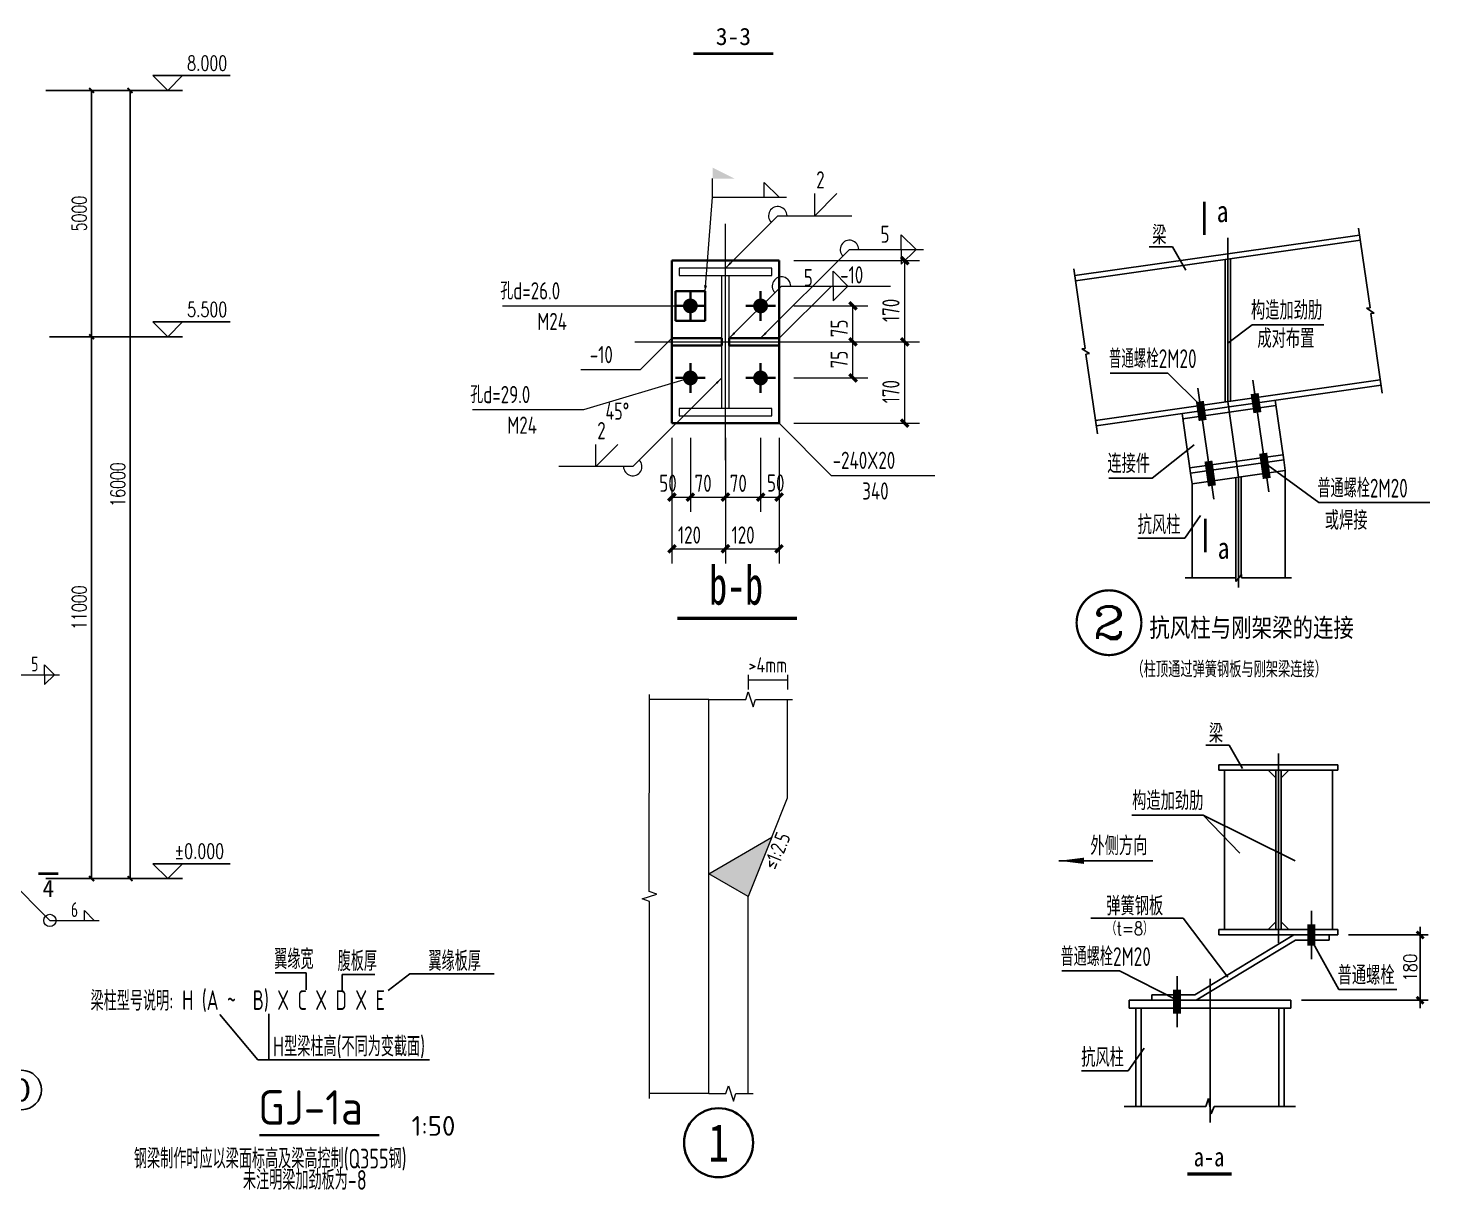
# Model space of a CAD drawing. Header units: millimetres. Extents: x 4533265 to 4958735, y 18976699 to 19555898.
# Drawn here: x 4616236 to 4644685, y 19006780 to 19030369 of the extents above; entities that cross this region are included whole.
import ezdxf
from ezdxf.enums import TextEntityAlignment as Align

# ---------------------------------------------------------------- set-up
doc = ezdxf.new("R2010")
doc.units = ezdxf.units.MM
doc.header["$LTSCALE"] = 1000
doc.header["$MEASUREMENT"] = 0
doc.linetypes.add('ACAD_ISO02W100', pattern=[15, 12, -3])
doc.linetypes.add('ACAD_ISO04W100', pattern=[30.5, 24, -3, 0.5, -3])
doc.layers.get('Defpoints').update_dxf_attribs({"color": 1})
for name, color, linetype, lineweight in [('10', 7, 'Continuous', 35), ('1000', 2, 'Continuous', 35), ('墙线__粗线', 7, 'Continuous', 18), ('尺寸标注', 9, 'Continuous', 18), ('层10', 7, 'Continuous', 35), ('柱子', 3, 'Continuous', 35), ('焊缝标注', 9, 'Continuous', 18), ('编号标注', 9, 'Continuous', 18), ('螺栓孔标注', 9, 'Continuous', 18), ('钢板标注', 9, 'Continuous', 18)]:
    doc.layers.add(name, color=color, linetype=linetype, lineweight=lineweight)
for name, color, linetype in [('AXIS', 145, 'Continuous'), ('AXIS_TEXT', 7, 'Continuous'), ('DIM_ELEV', 3, 'Continuous'), ('PUB_DIM', 161, 'Continuous'), ('PUB_TEXT', 7, 'Continuous'), ('TDB_中实线', 7, 'Continuous'), ('TDB_中心线', 1, 'ACAD_ISO04W100'), ('TDB_文字', 7, 'Continuous'), ('TDB_细实线', 3, 'Continuous'), ('TDB_虚线', 2, 'ACAD_ISO02W100'), ('THICK', 6, 'Continuous')]:
    doc.layers.add(name, color=color, linetype=linetype)
doc.styles.add('-宋体', font='', dxfattribs={"width": 0.8})
doc.styles.add('_TCH_AXIS', font='COMPLEX', dxfattribs={"bigfont": 'GBCBIG'})
doc.styles.add('_TCH_DIM', font='SIMPLEX', dxfattribs={"bigfont": 'GBCBIG'})
doc.styles.add('_TCH_DIM_T3', font='SIMPLEX', dxfattribs={"width": 0.705882, "bigfont": 'GBCBIG'})
doc.styles.add('COMP', font='COMPLEX.shx', dxfattribs={"bigfont": 'hztxt'})
doc.styles.add('COMPLEX', font='COMPLEX')
doc.styles.add('FromPkpm', font='Pkpmeng', dxfattribs={"width": 0.7, "bigfont": 'hztxt'})
doc.styles.add('HZTXT', font='tssdeng.shx', dxfattribs={"width": 0.7, "bigfont": 'hztxt.shx'})
doc.styles.add('TDB-HZDX', font='simplex.shx', dxfattribs={"width": 0.8, "bigfont": 'hzdx.shx'})
doc.styles.add('TDB-仿宋', font='', dxfattribs={"width": 0.8})
doc.styles.add('TDB_文字', font='gbxwxt.shx', dxfattribs={"width": 0.8, "bigfont": 'hzdx.shx'})
doc.styles.add('TSSD_Dimension', font='Tssdeng.shx', dxfattribs={"width": 0.7, "bigfont": 'hztxt.shx'})
doc.styles.add('TSSD_REIN', font='tssdeng.shx', dxfattribs={"width": 0.7, "bigfont": 'tssdchn.shx'})
doc.styles.add('图框', font='')
doc.styles.add('黑体', font='simhei.ttf', dxfattribs={"width": 0.8})
doc.styles.get('-宋体').set_extended_font_data('SimSun')
doc.styles.get('TDB-仿宋').set_extended_font_data('FangSong_GB2312')
doc.styles.get('图框').set_extended_font_data('SimSun')
doc.dimstyles.new('_TCH_ARCH&&100', dxfattribs={"dimtxt": 297.5, "dimasz": 100, "dimexe": 250, "dimexo": 300, "dimgap": 100, "dimtad": 1, "dimdec": 0, "dimzin": 0, "dimdsep": 46, "dimtxsty": '_TCH_DIM_T3', "dimblk": 'ARCHTICK', "dimcen": 0.09, "dimclrt": 7, "dimazin": 2, "dimtfac": 1, "dimtdec": 0, "dimtix": 1, "dimtmove": 2, "dimatfit": 3, "dimfxl": 0, "dimtolj": 1, "dimtzin": 0, "dimarcsym": 0})
doc.dimstyles.new('TDB_标准', dxfattribs={"dimtxt": 250, "dimasz": 130, "dimexe": 150, "dimexo": 200, "dimgap": 60, "dimtad": 1, "dimdec": 0, "dimzin": 0, "dimdsep": 46, "dimtxsty": 'TDB-HZDX', "dimblk1": 'ARCHTICK', "dimblk2": 'ARCHTICK', "dimsah": 1, "dimcen": 0.1, "dimdle": 150, "dimclrd": 3, "dimclre": 3, "dimclrt": 7, "dimadec": 0, "dimazin": 0, "dimtfac": 0.828571, "dimtdec": 0, "dimtofl": 0, "dimtmove": 0, "dimatfit": 3, "dimldrblk": 'ARCHTICK', "dimfxl": 0, "dimtolj": 1, "dimtzin": 5, "dimarcsym": 0})

# ---------------------------------------------------------------- blocks, each defined once
blk = doc.blocks.new('_ArchTick')
at = {"color": 0, "linetype": 'ByBlock', "const_width": 0.4}
blk.add_lwpolyline([(-0.5, -0.5), (0.5, 0.5)], dxfattribs=at)
blk = doc.blocks.new('*D7')
at = {"layer": 'Defpoints', "color": 0}
for p in [(-423824, 189344), (-422289, 189344), (-424702, 188125)]:
    blk.add_point(p, dxfattribs=at)
at = {"layer": 'TDB_细实线', "color": 3, "lineweight": -2}
for p, q in [((-423624, 189344), (-422139, 189344)), ((-422289, 187975), (-422289, 189494)), ((-424502, 188125), (-422139, 188125))]:
    blk.add_line(p, q, dxfattribs=at)
at = {"layer": 'TDB_细实线', "color": 3, "lineweight": -2, "xscale": 130, "yscale": 130, "zscale": 130}
for p, rotation in [((-422289, 189344), 90), ((-422289, 188125), 270)]:
    blk.add_blockref('_ArchTick', p, dxfattribs=dict(at, rotation=rotation))
at = {"layer": 'TDB_细实线', "color": 7, "insert": (-422474, 188734), "char_height": 250, "attachment_point": 5, "rotation": 90, "style": 'TDB-HZDX'}
blk.add_mtext('\\A1;180', dxfattribs=at)
blk = doc.blocks.new('_INDEX1')
at = {"const_width": 0.035}
blk.add_lwpolyline([(-0.5, 0, 1), (0.5, 0, 1)], format="xyb", close=True, dxfattribs=at)
at = {"style": 'COMP', "width": 2.333333}
blk.add_attdef('1', text='', height=0.5, dxfattribs=at).set_placement((-0.25, -0.25), (0.25, -0.25), align=Align.FIT)
blk = doc.blocks.new('*D798')
at = {"layer": 'Defpoints', "color": 0}
for p in [(4616374, 19029102), (4617526, 19029102), (4616374, 19024102)]:
    blk.add_point(p, dxfattribs=at)
at = {"layer": 'PUB_DIM', "color": 0, "lineweight": -2}
for p, q in [((4616674, 19029102), (4617776, 19029102)), ((4617526, 19024102), (4617526, 19029102)), ((4616674, 19024102), (4617776, 19024102))]:
    blk.add_line(p, q, dxfattribs=at)
at = {"layer": 'PUB_DIM', "color": 0, "lineweight": -2, "xscale": 100, "yscale": 100, "zscale": 100}
for p, rotation in [((4617526, 19029102), 90), ((4617526, 19024102), 270)]:
    blk.add_blockref('_ArchTick', p, dxfattribs=dict(at, rotation=rotation))
at = {"layer": 'PUB_DIM', "color": 7, "insert": (4617277, 19026602), "char_height": 297.5, "attachment_point": 5, "rotation": 90, "style": '_TCH_DIM_T3'}
blk.add_mtext('\\A1;5000', dxfattribs=at)
blk = doc.blocks.new('*D799')
at = {"layer": 'Defpoints', "color": 0}
for p in [(4616374, 19024102), (4617526, 19024102), (4616374, 19013102)]:
    blk.add_point(p, dxfattribs=at)
at = {"layer": 'PUB_DIM', "color": 0, "lineweight": -2}
for p, q in [((4616674, 19024102), (4617776, 19024102)), ((4617526, 19013102), (4617526, 19024102)), ((4616674, 19013102), (4617776, 19013102))]:
    blk.add_line(p, q, dxfattribs=at)
at = {"layer": 'PUB_DIM', "color": 0, "lineweight": -2, "xscale": 100, "yscale": 100, "zscale": 100}
for p, rotation in [((4617526, 19024102), 90), ((4617526, 19013102), 270)]:
    blk.add_blockref('_ArchTick', p, dxfattribs=dict(at, rotation=rotation))
at = {"layer": 'PUB_DIM', "color": 7, "insert": (4617277, 19018602), "char_height": 297.5, "attachment_point": 5, "rotation": 90, "style": '_TCH_DIM_T3'}
blk.add_mtext('\\A1;11000', dxfattribs=at)
blk = doc.blocks.new('*D800')
at = {"layer": 'Defpoints', "color": 0}
for p in [(4616300, 19029102), (4618306, 19029102), (4616300, 19013102)]:
    blk.add_point(p, dxfattribs=at)
at = {"layer": 'PUB_DIM', "color": 0, "lineweight": -2}
for p, q in [((4616600, 19029102), (4618556, 19029102)), ((4618306, 19013102), (4618306, 19029102)), ((4616600, 19013102), (4618556, 19013102))]:
    blk.add_line(p, q, dxfattribs=at)
at = {"layer": 'PUB_DIM', "color": 0, "lineweight": -2, "xscale": 100, "yscale": 100, "zscale": 100}
for p, rotation in [((4618306, 19029102), 90), ((4618306, 19013102), 270)]:
    blk.add_blockref('_ArchTick', p, dxfattribs=dict(at, rotation=rotation))
at = {"layer": 'PUB_DIM', "color": 7, "insert": (4618058, 19021102), "char_height": 297.5, "attachment_point": 5, "rotation": 90, "style": '_TCH_DIM_T3'}
blk.add_mtext('\\A1;16000', dxfattribs=at)
blk = doc.blocks.new('_AXISO')
blk.add_circle((0, 0), 0.5)
at = {"layer": 'AXIS_TEXT', "style": 'COMPLEX', "width": 1.041667}
blk.add_attdef('A', text='', height=0.56, dxfattribs=at).set_placement((-0.25, -0.28), (0.25, -0.28), align=Align.FIT)
blk = doc.blocks.new('435434534534')
at = {"layer": 'TDB_中实线'}
for p, q in [((-428737.1, 201659.8), (-423418.4, 202419.1)), ((-428723, 201560.8), (-423404.3, 202320.1)), ((-425928.8, 201959.7), (-425928.8, 199299.1)), ((-425828.8, 201974), (-425828.8, 199313.3)), ((-428350.7, 198953.3), (-423032, 199712.6)), ((-428336.6, 198854.3), (-423017.9, 199613.6)), ((-424836.3, 198216.8), (-424995.4, 199331.3)), ((-426574.7, 197968.6), (-426733.8, 199083.1)), ((-426588.8, 198067.6), (-424850.5, 198315.8)), ((-426574.7, 197968.6), (-424836.3, 198216.8)), ((-424808.1, 198018.8), (-424836.3, 198216.8)), ((-426546.4, 197770.6), (-426574.7, 197968.6)), ((-426546.4, 197770.6), (-424808.1, 198018.8)), ((-424808.1, 196012.4), (-424808.1, 198018.8)), ((-426546.4, 196012.4), (-426546.4, 197770.6)), ((-426044.4, 192521.1), (-423824.1, 192521.1)), ((-426044.4, 192421.1), (-426044.4, 192521.1)), ((-426044.4, 192421.1), (-423824.1, 192421.1)), ((-425944.4, 192421.1), (-425944.4, 189444.2)), ((-424984.3, 192277.2), (-425128.2, 192421.1)), ((-424984.3, 192421.1), (-424984.3, 189444.2)), ((-424884.3, 192421.1), (-424884.3, 189444.2)), ((-424884.3, 192277.2), (-424740.4, 192421.1)), ((-423924.1, 192421.1), (-423924.1, 189444.2)), ((-423824.1, 192421.1), (-423824.1, 192521.1)), ((-424984.3, 189588.1), (-425128.2, 189444.2)), ((-424884.3, 189588.1), (-424740.4, 189444.2)), ((-426498.1, 188224.5), (-424646.1, 189344.2)), ((-426044.4, 189444.2), (-423824.1, 189444.2)), ((-426044.4, 189444.2), (-426044.4, 189344.2)), ((-426044.4, 189344.2), (-423824.1, 189344.2)), ((-423985.1, 189244.2), (-423985.1, 189344.2)), ((-423824.1, 189444.2), (-423824.1, 189344.2)), ((-426470.2, 188124.5), (-424618.2, 189244.2)), ((-424618.2, 189244.2), (-423985.1, 189244.2)), ((-427297.1, 188224.5), (-426498.1, 188224.5)), ((-427297.1, 188224.5), (-427297.1, 188124.5)), ((-427721.5, 188124.5), (-424701.5, 188124.5)), ((-427721.5, 188124.5), (-427721.5, 187974.5)), ((-427721.5, 187974.5), (-424701.5, 187974.5)), ((-427596, 187974.5), (-427596, 186139.1)), ((-427496, 187974.5), (-427496, 186139.1)), ((-424927, 187974.5), (-424927, 186139.1)), ((-424827, 187974.5), (-424827, 186139.1)), ((-424701.5, 188124.5), (-424701.5, 187974.5))]:
    blk.add_line(p, q, dxfattribs=at)
for points, const_width in [([(-426315.3, 203043.6), (-426315.3, 203043.6), (-426315.3, 202418.5)], 50), ([(-426301.5, 197117.7), (-426301.5, 197117.7), (-426301.5, 196492.7)], 50), ([(-426638.3, 184876.9), (-425805.5, 184876.9)], 60)]:
    blk.add_lwpolyline(points, dxfattribs=dict(at, const_width=const_width))
at = {"layer": 'TDB_中心线', "ltscale": 30}
for p, q in [((-425878.8, 202367.4), (-425878.8, 199306.2)), ((-426140.1, 197482.4), (-426436.8, 199560.2)), ((-425116.6, 197622), (-425414.1, 199706.2)), ((-425677.3, 197894.7), (-425878.8, 199306.2)), ((-425677.3, 197894.7), (-425677.3, 195835.7)), ((-424934.3, 192733.1), (-424934.3, 189198.2)), ((-424319.9, 188893.3), (-424319.9, 189796.6)), ((-426825.9, 187622.1), (-426825.9, 188576.9)), ((-426211.5, 188525.1), (-426211.5, 185841.3))]:
    blk.add_line(p, q, dxfattribs=at)
at = {"layer": 'TDB_细实线'}
for p, q in [((-423437, 202549), (-423224.4, 201059.8)), ((-427346.6, 202198.6), (-426911.5, 202198.6)), ((-426911.5, 202198.6), (-426662.8, 201763.6)), ((-428755.7, 201789.6), (-428543.1, 200300.5)), ((-423287.5, 201050.8), (-423224.4, 201059.8)), ((-423287.5, 201050.8), (-423145.9, 200961.9)), ((-423209.1, 200952.9), (-423145.9, 200961.9)), ((-423209.1, 200952.9), (-422996.5, 199463.7)), ((-425878.8, 200395.8), (-425422.2, 200743.2)), ((-425422.2, 200743.2), (-424089.6, 200743.2)), ((-428606.2, 200291.5), (-428543.1, 200300.5)), ((-428606.2, 200291.5), (-428464.6, 200202.6)), ((-428527.8, 200193.6), (-428464.6, 200202.6)), ((-428527.8, 200193.6), (-428315.2, 198704.4)), ((-428075.7, 199840.7), (-426996.6, 199840.7)), ((-426996.6, 199840.7), (-426390.1, 199233.2)), ((-427289.5, 197879.2), (-426508.9, 198501.8)), ((-424181.5, 197422.4), (-425194.2, 198165.7)), ((-428103.8, 197879.2), (-427289.5, 197879.2)), ((-424181.5, 197422.4), (-422105, 197422.4)), ((-426682.7, 196757.3), (-426387.8, 197181.7)), ((-426682.7, 196757.3), (-427556.7, 196757.3)), ((-425731.3, 195948.5), (-425623.3, 196076.2)), ((-425623.3, 196012.4), (-425623.3, 196076.2)), ((-426674.1, 196012.4), (-425731.3, 196012.4)), ((-425731.3, 195948.5), (-425731.3, 196012.4)), ((-425623.3, 196012.4), (-424688.7, 196012.4)), ((-426288.7, 192888.9), (-425853.6, 192888.9)), ((-425853.6, 192888.9), (-425605, 192453.8)), ((-426341.6, 191581.5), (-427674.1, 191581.5)), ((-424621.9, 190730.6), (-426341.6, 191581.5)), ((-425653.2, 190870.4), (-426341.6, 191581.5)), ((-427279.9, 190729.1), (-429032.1, 190729.1)), ((-428437.1, 189655.7), (-426715, 189655.4)), ((-426715, 189655.4), (-425881.8, 188553.1)), ((-423804.1, 188322.4), (-424319.9, 189244.2)), ((-428978.9, 188671.1), (-427899.7, 188671.1)), ((-427899.7, 188671.1), (-426825.9, 188124.5)), ((-423804.1, 188322.4), (-422725, 188322.4)), ((-427737.6, 186806.2), (-427442.7, 187230.6)), ((-427737.6, 186806.2), (-428611.6, 186806.2)), ((-427814.8, 186139.1), (-426287.1, 186139.1)), ((-426287.1, 186139.1), (-426240.3, 186290.4)), ((-426240.3, 186290.4), (-426189.3, 186001.6)), ((-426189.3, 186001.6), (-426133.1, 186138.2)), ((-426133.1, 186138.2), (-424613.7, 186138.2))]:
    blk.add_line(p, q, dxfattribs=at)
at = {"layer": 'TDB_细实线', "const_width": 150}
for points in [[(-425327.7, 199100.8), (-425378.5, 199456.3)], [(-426350.3, 198954.8), (-426401.1, 199310.3)], [(-426175.8, 197732.3), (-426242, 198195.8)], [(-425152.3, 197871.9), (-425219.3, 198341.8)], [(-424319.9, 189145.7), (-424319.9, 189544.2)], [(-426825.9, 187874.5), (-426825.9, 188324.5)]]:
    blk.add_lwpolyline(points, dxfattribs=at)
at = {"layer": 'TDB_细实线'}
blk.add_lwpolyline([(-428564.1, 190729.1, 117, 0, 0), (-429032.1, 190729.1, 0, 0, 0)], format="xyseb", dxfattribs=at)
at = {"layer": 'TDB_虚线', "ltscale": 300}
for p, q in [((-426719.7, 198984.1), (-424981.3, 199232.3)), ((-425727.3, 197887.6), (-425727.3, 195953.3)), ((-425627.3, 197901.9), (-425627.3, 196071.4))]:
    blk.add_line(p, q, dxfattribs=at)
at = {"layer": 'PUB_TEXT'}
ref = blk.add_blockref('_INDEX1', (-428098.2, 195176.8), dxfattribs=dict(at, xscale=1209.600000000093, yscale=1209.599999999977, zscale=1209.6))
ref.add_attrib('1', '2', dxfattribs={"layer": '0', "height": 604.8, "style": 'COMP', "width": 1.5}).set_placement((-428400.6, 194874.4), (-427795.8, 194874.4), align=Align.FIT)
at = {"layer": 'TDB_中实线', "style": 'TDB_文字', "width": 0.8}
blk.add_text('（柱顶通过弹簧钢板与刚架梁连接）', height=300, dxfattribs=at).set_placement((-427677.8, 194155.3))
at = {"layer": 'TDB_文字'}
for s, height, style, width, p in [('a', 400, 'TDB-仿宋', 0.8, (-426086.4, 202660)), ('梁', 350, 'TDB-HZDX', 0.8, (-427290.9, 202243.5)), ('构造加劲肋', 350, 'TDB-HZDX', 0.8, (-425447.1, 200836.5)), ('成对布置', 350, 'TDB-HZDX', 0.8, (-425327.2, 200309.3)), ('普通螺栓2M20', 350, 'TSSD_REIN', 0.7, (-428100.6, 199933.9)), ('连接件', 350, 'TDB-HZDX', 0.8, (-428128.8, 197972.4)), ('普通螺栓2M20', 350, 'TSSD_Dimension', 0.7, (-424206.4, 197515.6)), ('抗风柱', 350, 'TDB-HZDX', 0.8, (-427562.4, 196831.3)), ('或焊接', 350, 'TDB-HZDX', 0.8, (-424068.4, 196913.3)), ('a', 400, 'TDB-仿宋', 0.8, (-426068.4, 196370.9)), ('抗风柱与刚架梁的连接', 350, 'TDB-仿宋', 0.8, (-427345, 194910.1)), ('梁', 350, 'TDB-HZDX', 0.8, (-426233.1, 192933.7)), ('构造加劲肋', 350, 'TDB-HZDX', 0.8, (-427665.9, 191674.7)), ('外侧方向', 350, 'TDB-HZDX', 0.8, (-428446.2, 190833.7)), ('弹簧钢板', 350, 'TDB-HZDX', 0.8, (-428149.4, 189709.4)), ('（t=8）', 250, 'TDB-HZDX', 0.8, (-428149.4, 189339.1)), ('普通螺栓2M20', 350, 'TSSD_Dimension', 0.7, (-429003.8, 188764.3)), ('普通螺栓', 350, 'TDB-HZDX', 0.8, (-423829, 188415.7)), ('抗风柱', 350, 'TDB-HZDX', 0.8, (-428617.3, 186880.2)), ('a-a', 350, 'TDB-仿宋', 0.8, (-426515.8, 185022.5))]:
    blk.add_text(s, height=height, dxfattribs=dict(at, style=style, width=width)).set_placement(p)
at = {"layer": 'TDB_细实线'}
dim = blk.add_linear_dim(base=(-422289.1, 189344.2), p1=(-424701.5, 188124.5), p2=(-423824.1, 189344.2), angle=90, text='180', dimstyle='TDB_标准', dxfattribs=at)
dim.commit()
dim.dimension.update_dxf_attribs({"geometry": '*D7', "text_midpoint": (-422474.1, 188734.4)})

msp = doc.modelspace()

# ---------------------------------------------------------------- hatches: boundary and pattern name
at = {"layer": '墙线__粗线'}
msp.add_hatch(color=9, dxfattribs=at).paths.add_polyline_path([(4630849.2, 19012738.8), (4630049.2, 19013200.7), (4631329.7, 19013940)])

# ---------------------------------------------------------------- linework, layer by layer
at = {"layer": '10'}
for p, q in [((4629676.7, 19024427.7), (4629676.7, 19025027.7)), ((4631101.7, 19024427.7), (4631101.7, 19025027.7)), ((4629376.7, 19024727.7), (4629976.7, 19024727.7)), ((4630801.7, 19024727.7), (4631401.7, 19024727.7)), ((4629676.7, 19022965.2), (4629676.7, 19023565.2)), ((4631101.7, 19022965.2), (4631101.7, 19023565.2)), ((4629376.7, 19023265.2), (4629976.7, 19023265.2)), ((4630801.7, 19023265.2), (4631401.7, 19023265.2))]:
    msp.add_line(p, q, dxfattribs=at)
at = {"layer": '10', "lineweight": 35, "ltscale": 100, "const_width": 50}
for points in [[(4629740.3, 19029848.6), (4631360.3, 19029848.6)], [(4616848.3, 19013202.4), (4616448.3, 19013202.4)]]:
    msp.add_lwpolyline(points, dxfattribs=at)
at = {"layer": '10', "const_width": 150}
for points in [[(4629751.7, 19024727.7, 1), (4629601.7, 19024727.7, 1), (4629751.7, 19024727.7, 1)], [(4631176.7, 19024727.7, 1), (4631026.7, 19024727.7, 1), (4631176.7, 19024727.7, 1)], [(4629751.7, 19023265.2, 1), (4629601.7, 19023265.2, 1), (4629751.7, 19023265.2, 1)], [(4631176.7, 19023265.2, 1), (4631026.7, 19023265.2, 1), (4631176.7, 19023265.2, 1)]]:
    msp.add_lwpolyline(points, format="xyb", close=True, dxfattribs=at)
at = {"layer": '10', "const_width": 67.5}
msp.add_lwpolyline([(4629410, 19018386.9), (4631840, 19018386.9)], dxfattribs=at)
at = {"layer": '1000'}
for p, q in [((4631476.7, 19025646.5), (4629301.7, 19025646.5)), ((4629301.7, 19025646.5), (4629301.7, 19022346.5)), ((4631476.7, 19022346.5), (4631476.7, 19025646.5)), ((4629976.7, 19025027.7), (4629376.7, 19025027.7)), ((4629376.7, 19025027.7), (4629376.7, 19024427.7)), ((4629976.7, 19024427.7), (4629976.7, 19025027.7)), ((4629376.7, 19024427.7), (4629976.7, 19024427.7)), ((4630314.2, 19024071.5), (4629301.7, 19024071.5)), ((4629301.7, 19024071.5), (4629301.7, 19023921.5)), ((4629301.7, 19023921.5), (4630314.2, 19023921.5)), ((4630314.2, 19023921.5), (4630314.2, 19024071.5)), ((4631476.7, 19024071.5), (4630464.2, 19024071.5)), ((4630464.2, 19024071.5), (4630464.2, 19023921.5)), ((4630464.2, 19023921.5), (4631476.7, 19023921.5)), ((4631476.7, 19023921.5), (4631476.7, 19024071.5)), ((4629301.7, 19022346.5), (4631476.7, 19022346.5))]:
    msp.add_line(p, q, dxfattribs=at)
at = {"layer": 'DIM_ELEV'}
for p, q in [((4619071.1, 19029102.4), (4618771.1, 19029402.4)), ((4618771.1, 19029402.4), (4620336.1, 19029402.4)), ((4619071.1, 19029102.4), (4619371.1, 19029402.4)), ((4617025.7, 19029102.4), (4619371.1, 19029102.4)), ((4619071.1, 19024102.4), (4618771.1, 19024402.4)), ((4618771.1, 19024402.4), (4620336.1, 19024402.4)), ((4619071.1, 19024102.4), (4619371.1, 19024402.4)), ((4617025.7, 19024102.4), (4619371.1, 19024102.4)), ((4619071.1, 19013102.4), (4618771.1, 19013402.4)), ((4618771.1, 19013402.4), (4620336.1, 19013402.4)), ((4619071.1, 19013102.4), (4619371.1, 19013402.4)), ((4617025.7, 19013102.4), (4619371.1, 19013102.4))]:
    msp.add_line(p, q, dxfattribs=at)
at = {"layer": 'THICK'}
for p, q in [((4621880.9, 19011191.2), (4621250.9, 19011191.2)), ((4621880.9, 19010841.2), (4621880.9, 19011191.2)), ((4622607.8, 19011156.2), (4623272.8, 19011156.2)), ((4622607.8, 19010806.2), (4622607.8, 19011156.2)), ((4623542.1, 19010830.4), (4623985.4, 19011165.4)), ((4623985.4, 19011165.4), (4625696.4, 19011165.4)), ((4620125.9, 19010341.2), (4620897.9, 19009423.2)), ((4621122.9, 19010353.2), (4621122.9, 19009423.2)), ((4620897.9, 19009423.2), (4624381.9, 19009423.2))]:
    msp.add_line(p, q, dxfattribs=at)
at = {"layer": '墙线__粗线', "color": 6}
for p, q in [((4630849.2, 19017238.8), (4630849.2, 19016938.8)), ((4630849.2, 19017138.8), (4631649.2, 19017138.8)), ((4631649.2, 19017238.8), (4631649.2, 19016938.8))]:
    msp.add_line(p, q, dxfattribs=at)
at = {"layer": '墙线__粗线', "color": 9}
for p, q in [((4628842.8, 19012838.8), (4628849.2, 19016838.8)), ((4630799.2, 19016738.8), (4630849.2, 19016892.7)), ((4630849.2, 19016892.7), (4630948.9, 19016586.2)), ((4630049.2, 19016738.8), (4628849.2, 19016738.8)), ((4630049.2, 19016738.8), (4630799.2, 19016738.8)), ((4630948.9, 19016586.2), (4630999.2, 19016740)), ((4630999.2, 19016740), (4631749.2, 19016738.8)), ((4628996.6, 19012788.6), (4628842.8, 19012838.8)), ((4628695.3, 19012688.8), (4628996.6, 19012788.6)), ((4628849.2, 19012638.8), (4628695.3, 19012688.8)), ((4628849.2, 19008638.8), (4628849.2, 19012638.8)), ((4630399.2, 19008738.8), (4630449.2, 19008892.7)), ((4630449.2, 19008892.7), (4630548.9, 19008585.6)), ((4630049.2, 19008738.8), (4628849.2, 19008738.8)), ((4630049.2, 19008738.8), (4630399.2, 19008738.8)), ((4630548.9, 19008585.6), (4630599.2, 19008739.4)), ((4630599.2, 19008739.4), (4630949.2, 19008738.8))]:
    msp.add_line(p, q, dxfattribs=at)
at = {"layer": '墙线__粗线', "color": 2}
for p, q in [((4630049.2, 19013200.7), (4630049.2, 19016738.8)), ((4631649.2, 19014738.8), (4631649.2, 19016738.8)), ((4631329.7, 19013940), (4631649.2, 19014738.8))]:
    msp.add_line(p, q, dxfattribs=at)
at = {"layer": '墙线__粗线', "color": 3}
for p, q in [((4630049.2, 19008738.8), (4630049.2, 19013200.7)), ((4630849.2, 19008738.8), (4630849.2, 19012738.8))]:
    msp.add_line(p, q, dxfattribs=at)
at = {"layer": '墙线__粗线', "color": 9, "linetype": 'Continuous'}
msp.add_lwpolyline([(4630849.2, 19012738.8), (4630049.2, 19013200.7), (4631329.7, 19013940)], close=True, dxfattribs=at)
at = {"layer": '尺寸标注', "color": 0}
for p, q in [((4631776.7, 19025646.5), (4634326.7, 19025646.5)), ((4634026.7, 19023996.5), (4634026.7, 19025646.5)), ((4631776.7, 19024727.7), (4633276.7, 19024727.7)), ((4632976.7, 19023996.5), (4632976.7, 19024727.7)), ((4631776.7, 19023996.5), (4633276.7, 19023996.5)), ((4631776.7, 19023996.5), (4633276.7, 19023996.5)), ((4631776.7, 19023996.5), (4634326.7, 19023996.5)), ((4631776.7, 19023996.5), (4634326.7, 19023996.5)), ((4632976.7, 19023265.2), (4632976.7, 19023996.5)), ((4634026.7, 19022346.5), (4634026.7, 19023996.5)), ((4631776.7, 19023265.2), (4633276.7, 19023265.2)), ((4631776.7, 19022346.5), (4634326.7, 19022346.5)), ((4629301.7, 19022046.5), (4629301.7, 19020546.5)), ((4629301.7, 19022046.5), (4629301.7, 19019496.5)), ((4629676.7, 19022046.5), (4629676.7, 19020546.5)), ((4629676.7, 19022046.5), (4629676.7, 19020546.5)), ((4630389.2, 19022046.5), (4630389.2, 19020546.5)), ((4630389.2, 19022046.5), (4630389.2, 19020546.5)), ((4630389.2, 19022046.5), (4630389.2, 19019496.5)), ((4630389.2, 19022046.5), (4630389.2, 19019496.5)), ((4631101.7, 19022046.5), (4631101.7, 19020546.5)), ((4631101.7, 19022046.5), (4631101.7, 19020546.5)), ((4631476.7, 19022046.5), (4631476.7, 19020546.5)), ((4631476.7, 19022046.5), (4631476.7, 19019496.5)), ((4629301.7, 19020846.5), (4629676.7, 19020846.5)), ((4629676.7, 19020846.5), (4630389.2, 19020846.5)), ((4630389.2, 19020846.5), (4631101.7, 19020846.5)), ((4631101.7, 19020846.5), (4631476.7, 19020846.5)), ((4629301.7, 19019796.5), (4630389.2, 19019796.5)), ((4630389.2, 19019796.5), (4631476.7, 19019796.5))]:
    msp.add_line(p, q, dxfattribs=at)
at = {"layer": '尺寸标注', "color": 3}
for p, q in [((4631326.7, 19025496.5), (4629451.7, 19025496.5)), ((4629451.7, 19025496.5), (4629451.7, 19025346.5)), ((4629451.7, 19025346.5), (4631326.7, 19025346.5)), ((4630314.2, 19022646.5), (4630314.2, 19025346.5)), ((4630464.2, 19022646.5), (4630464.2, 19025346.5)), ((4631326.7, 19025346.5), (4631326.7, 19025496.5)), ((4631326.7, 19022646.5), (4629451.7, 19022646.5)), ((4629451.7, 19022646.5), (4629451.7, 19022496.5)), ((4629451.7, 19022496.5), (4631326.7, 19022496.5)), ((4631326.7, 19022496.5), (4631326.7, 19022646.5))]:
    msp.add_line(p, q, dxfattribs=at)
at = {"layer": '尺寸标注', "color": 0, "const_width": 67.5}
for points in [[(4633951.7, 19025721.5), (4634101.7, 19025571.5)], [(4632901.7, 19024802.7), (4633051.7, 19024652.7)], [(4632901.7, 19024071.5), (4633051.7, 19023921.5)], [(4632901.7, 19024071.5), (4633051.7, 19023921.5)], [(4633951.7, 19024071.5), (4634101.7, 19023921.5)], [(4633951.7, 19024071.5), (4634101.7, 19023921.5)], [(4632901.7, 19023340.2), (4633051.7, 19023190.2)], [(4633951.7, 19022421.5), (4634101.7, 19022271.5)], [(4629226.7, 19020771.5), (4629376.7, 19020921.5)], [(4629601.7, 19020771.5), (4629751.7, 19020921.5)], [(4629601.7, 19020771.5), (4629751.7, 19020921.5)], [(4630314.2, 19020771.5), (4630464.2, 19020921.5)], [(4630314.2, 19020771.5), (4630464.2, 19020921.5)], [(4631026.7, 19020771.5), (4631176.7, 19020921.5)], [(4631026.7, 19020771.5), (4631176.7, 19020921.5)], [(4631401.7, 19020771.5), (4631551.7, 19020921.5)], [(4629226.7, 19019721.5), (4629376.7, 19019871.5)], [(4630314.2, 19019721.5), (4630464.2, 19019871.5)], [(4630314.2, 19019721.5), (4630464.2, 19019871.5)], [(4631401.7, 19019721.5), (4631551.7, 19019871.5)]]:
    msp.add_lwpolyline(points, dxfattribs=at)
at = {"layer": '层10'}
msp.add_circle((4630249.2, 19007738.8, 1200), 700, dxfattribs=at)
at = {"layer": '柱子', "color": 7, "const_width": 45, "elevation": 200}
msp.add_lwpolyline([(4620929.3, 19007895), (4623363.2, 19007895)], dxfattribs=at)
at = {"layer": '焊缝标注', "color": 0}
for p, q in [((4630126.2, 19026936.2), (4630126.2, 19027311.2)), ((4631176.2, 19027236.2), (4631476.2, 19026936.2)), ((4631176.2, 19026936.2), (4631176.2, 19027236.2)), ((4629976.7, 19025027.7), (4630126.2, 19026936.2)), ((4630126.2, 19026936.2), (4631626.2, 19026936.2)), ((4632200.3, 19026556.7), (4632200.3, 19027006.7)), ((4632200.3, 19026556.7), (4632650.3, 19027006.7)), ((4630389.2, 19025496.5), (4631450.3, 19026556.7)), ((4631450.3, 19026556.7), (4632950.3, 19026556.7)), ((4633955.5, 19026173.9), (4634255.5, 19025873.9)), ((4633955.5, 19025873.9), (4633955.5, 19026173.9)), ((4631101.7, 19024071.5), (4632905.5, 19025873.9)), ((4632905.5, 19025873.9), (4634405.5, 19025873.9)), ((4633955.5, 19025573.9), (4634255.5, 19025873.9)), ((4633955.5, 19025873.9), (4633955.5, 19025573.9)), ((4632575.3, 19025431.7), (4632875.3, 19025131.7)), ((4632575.3, 19025131.7), (4632575.3, 19025431.7)), ((4630464.2, 19024071.5), (4631525.3, 19025131.7)), ((4631525.3, 19025131.7), (4633025.3, 19025131.7)), ((4632575.3, 19024831.7), (4632875.3, 19025131.7)), ((4632575.3, 19025131.7), (4632575.3, 19024831.7)), ((4630314.2, 19023265.2), (4628507.5, 19021465.7)), ((4627757.5, 19021465.7), (4627757.5, 19021915.7)), ((4627757.5, 19021465.7), (4628207.5, 19021915.7)), ((4628507.5, 19021465.7), (4627007.5, 19021465.7))]:
    msp.add_line(p, q, dxfattribs=at)
at = {"layer": '焊缝标注', "lineweight": 18, "ltscale": 100}
for p, q in [((4616573.8, 19017439), (4616773.8, 19017239)), ((4616573.8, 19017239), (4616573.8, 19017439)), ((4615873.8, 19017239), (4616873.8, 19017239)), ((4616573.8, 19017039), (4616773.8, 19017239)), ((4616573.8, 19017239), (4616573.8, 19017039)), ((4615833.3, 19013102.4), (4616679.5, 19012251.6)), ((4616679.5, 19012251.6), (4617679.5, 19012251.6)), ((4617379.5, 19012451.6), (4617579.5, 19012251.6)), ((4617379.5, 19012251.6), (4617379.5, 19012451.6))]:
    msp.add_line(p, q, dxfattribs=at)
msp.add_circle((4616679.5, 19012251.6), 125, dxfattribs=at)
at = {"layer": '焊缝标注', "color": 0}
for centre, start, end in [((4631450.3, 19026556.7), 0, 224.97719), ((4632905.5, 19025873.9), 0, 224.97719), ((4631525.3, 19025131.7), 0, 224.97719), ((4628507.5, 19021465.7), 180, 44.88595)]:
    msp.add_arc(centre, 187.5, start, end, dxfattribs=at)
for points in [[(4630126.2, 19027311.2), (4630576.2, 19027311.2), (4630126.2, 19027536.2)], [(4630389.2, 19025496.5), (4630511.2, 19025586.6), (4630479.4, 19025618.4)], [(4629976.7, 19025027.7), (4630017.4, 19025141.5), (4629953.6, 19025144.5)], [(4630464.2, 19024071.5), (4630586.2, 19024161.6), (4630554.4, 19024193.4)], [(4631101.7, 19024071.5), (4631223.7, 19024161.6), (4631191.9, 19024193.4)], [(4630314.2, 19023265.2), (4630192, 19023175.3), (4630223.8, 19023143.4)]]:
    msp.add_solid(points, dxfattribs=at)
at = {"layer": '编号标注', "color": 0}
for p, q in [((4630389.2, 19021596.5), (4630389.2, 19026396.5)), ((4628551.7, 19023996.5), (4632226.7, 19023996.5))]:
    msp.add_line(p, q, dxfattribs=at)
at = {"layer": '螺栓孔标注', "color": 0}
for p, q in [((4629676.7, 19024720.2), (4625864.5, 19024724.5)), ((4629676.7, 19023265.2), (4627505.3, 19022618.4)), ((4627505.3, 19022618.4), (4625255.3, 19022618.4))]:
    msp.add_line(p, q, dxfattribs=at)
at = {"layer": '螺栓孔标注', "color": 0, "const_width": 15}
for points in [[(4629684.2, 19024727.7, 1), (4629669.2, 19024727.7, 1), (4629684.2, 19024727.7, 1)], [(4629684.2, 19023265.2, 1), (4629669.2, 19023265.2, 1), (4629684.2, 19023265.2, 1)]]:
    msp.add_lwpolyline(points, format="xyb", close=True, dxfattribs=at)
at = {"layer": '钢板标注', "color": 0}
for p, q in [((4631476.7, 19024071.5), (4632537.8, 19025131.7)), ((4632537.8, 19025131.7), (4633737.8, 19025131.7)), ((4629301.7, 19024071.5), (4628656.1, 19023428.5)), ((4629309.2, 19024071.5), (4629309.2, 19024071.5)), ((4631484.2, 19024071.5), (4631484.2, 19024071.5)), ((4628656.1, 19023428.5), (4627456.1, 19023428.5)), ((4631476.7, 19022346.5), (4632534.4, 19021282.9)), ((4631484.2, 19022346.5), (4631484.2, 19022346.5)), ((4632534.4, 19021282.9), (4634634.4, 19021282.9))]:
    msp.add_line(p, q, dxfattribs=at)
for centre, start, end in [((4629301.7, 19024071.5), 0, 180), ((4629301.7, 19024071.5), 180, 0), ((4631476.7, 19024071.5), 0, 180), ((4631476.7, 19024071.5), 180, 0), ((4631476.7, 19022346.5), 0, 180), ((4631476.7, 19022346.5), 180, 0)]:
    msp.add_arc(centre, 7.5, start, end, dxfattribs=at)

# ---------------------------------------------------------------- block references
at = {"xscale": 1.086750000715256, "yscale": 1.086750000715256, "zscale": 1.086749999999995}
msp.add_blockref('435434534534', (5103407.6, 18806188.2), dxfattribs=at)
at = {"layer": 'AXIS'}
ref = msp.add_blockref('_AXISO', (4616108.3, 19008810.1), dxfattribs=dict(at, xscale=800, yscale=800, zscale=800))
ref.add_attrib('A', 'D', dxfattribs={"layer": 'AXIS_TEXT', "height": 435.3, "style": '_TCH_AXIS'}).set_placement((4615932.1, 19008592.5), (4616284.5, 19008592.5), align=Align.FIT)

# ---------------------------------------------------------------- texts
at = {"layer": '10', "lineweight": 25, "style": '图框'}
for s, p in [('3-3', (4630550.3, 19030198.6)), ('4', (4616648.3, 19012902.4))]:
    msp.add_text(s, height=350, dxfattribs=at).set_placement(p, align=Align.MIDDLE_CENTER)
at = {"layer": 'PUB_TEXT', "style": '_TCH_DIM', "width": 0.705882}
for s, p in [('8.000', (4619466.1, 19029507.4)), ('5.500', (4619466.1, 19024507.4)), ('%%P0.000', (4619206.1, 19013507.4))]:
    msp.add_text(s, height=297.5, dxfattribs=at).set_placement(p)
at = {"layer": 'PUB_TEXT', "style": '-宋体', "width": 0.650894}
msp.add_text('b-b', height=787.5, dxfattribs=at).set_placement((4630058, 19018665.1), (4631151.5, 19018665.1), align=Align.FIT)
at = {"layer": 'THICK', "style": 'TSSD_REIN', "width": 0.7}
for s, p in [('翼缘宽', (4621232.9, 19011265.2)), ('腹板厚', (4622519.3, 19011226.2)), ('翼缘板厚', (4624362, 19011228.1)), ('梁柱型号说明:', (4617504.6, 19010420.7)), ('H (A ~  B) X C X D X E', (4619361.9, 19010435.2)), ('H型梁柱高(不同为变截面)', (4621202.9, 19009493.2)), ('钢梁制作时应以梁面标高及梁高控制(Q355钢)', (4618386.1, 19007216.7, -600)), ('未注明梁加劲板为-8', (4620597.5, 19006783.6))]:
    msp.add_text(s, height=400, dxfattribs=at).set_placement(p)
at = {"layer": '墙线__粗线', "color": 6, "style": 'HZTXT', "width": 0.8}
msp.add_text('>4mm', height=310, dxfattribs=at).set_placement((4631249.2, 19017438.8, 1200), align=Align.MIDDLE_CENTER)
msp.add_text('≤1:2.5', height=310, rotation=68.19859, dxfattribs=at).set_placement((4631434.9, 19013664.5, 1200), align=Align.MIDDLE_CENTER)
at = {"layer": '尺寸标注', "color": 0, "style": 'HZTXT', "width": 0.75}
for s, p in [('170', (4633921.7, 19024401.5)), ('75', (4632871.7, 19024092.1)), ('75', (4632871.7, 19023460.8)), ('170', (4633921.7, 19022751.5))]:
    msp.add_text(s, height=350, rotation=90, dxfattribs=at).set_placement(p)
for s, p in [('50', (4629046.3, 19020953.5)), ('70', (4629762.9, 19020951.5)), ('70', (4630475.4, 19020951.5)), ('50', (4631232.1, 19020957.8)), ('120', (4629425.4, 19019901.5)), ('120', (4630512.9, 19019901.5))]:
    msp.add_text(s, height=350, dxfattribs=at).set_placement(p)
at = {"layer": '层10', "style": '黑体', "width": 0.8}
msp.add_text('1', height=770, dxfattribs=at).set_placement((4630249.2, 19007738.8, 1200), align=Align.MIDDLE_CENTER)
at = {"layer": '柱子', "color": 7, "style": 'TSSD_REIN'}
for s, height, width, p in [('GJ-1a', 700, 0.954365, (4620906.3, 19008106.1, 200)), ('1:50 ', 400, 1.040265, (4624019.3, 19007881.1, 200))]:
    msp.add_text(s, height=height, dxfattribs=dict(at, width=width)).set_placement(p)
at = {"layer": '焊缝标注', "color": 0}
for s, style, width, p in [('2', 'HZTXT', 0.75, (4632230.3, 19027111.7)), ('5', 'HZTXT', 0.75, (4633535.5, 19026008.9)), ('5', 'HZTXT', 0.75, (4631978.4, 19025127.3)), ('45°', 'TSSD_REIN', 0.7, (4627956.1, 19022416.8)), ('2', 'HZTXT', 0.75, (4627787.5, 19022020.7))]:
    msp.add_text(s, height=350, dxfattribs=dict(at, style=style, width=width)).set_placement(p)
at = {"layer": '焊缝标注', "lineweight": 25, "style": 'FromPkpm', "width": 0.7}
for s, p in [('5', (4616373.8, 19017309)), ('6', (4617179.5, 19012321.6))]:
    msp.add_text(s, height=300, dxfattribs=at).set_placement(p, align=Align.CENTER)
at = {"layer": '螺栓孔标注', "color": 0, "style": 'HZTXT', "width": 0.75}
for s, p in [('孔d=26.0', (4625819.5, 19024859.5)), ('M24', (4626569.5, 19024237)), ('孔d=29.0', (4625210.3, 19022753.4)), ('M24', (4625960.3, 19022130.9))]:
    msp.add_text(s, height=350, dxfattribs=at).set_placement(p)
at = {"layer": '钢板标注', "color": 0, "style": 'HZTXT', "width": 0.75}
for s, p in [('-10', (4632717.8, 19025182.5)), ('-10', (4627636.1, 19023563.5)), ('-240X20', (4632564.4, 19021417.9)), ('340', (4633164.4, 19020795.4))]:
    msp.add_text(s, height=350, dxfattribs=at).set_placement(p)

# ---------------------------------------------------------------- dimensions: what is measured, and where the dimension line sits
at = {"layer": 'PUB_DIM'}
for p1, p2, distance, picture, middle in [((4616300.3, 19013102.4), (4616300.3, 19029102.4), -2006.1, '*D800', (4618057.6, 19021102.4)), ((4616373.8, 19024102.4), (4616373.8, 19029102.4), -1152.3, '*D798', (4617277.3, 19026602.4)), ((4616373.8, 19013102.4), (4616373.8, 19024102.4), -1152.3, '*D799', (4617277.3, 19018602.4))]:
    dim = msp.add_aligned_dim(p1=p1, p2=p2, distance=distance, dimstyle='_TCH_ARCH&&100', dxfattribs=at)
    dim.commit()
    dim.dimension.update_dxf_attribs({"geometry": picture, "text_midpoint": middle})

doc.saveas('drawing.dxf')
